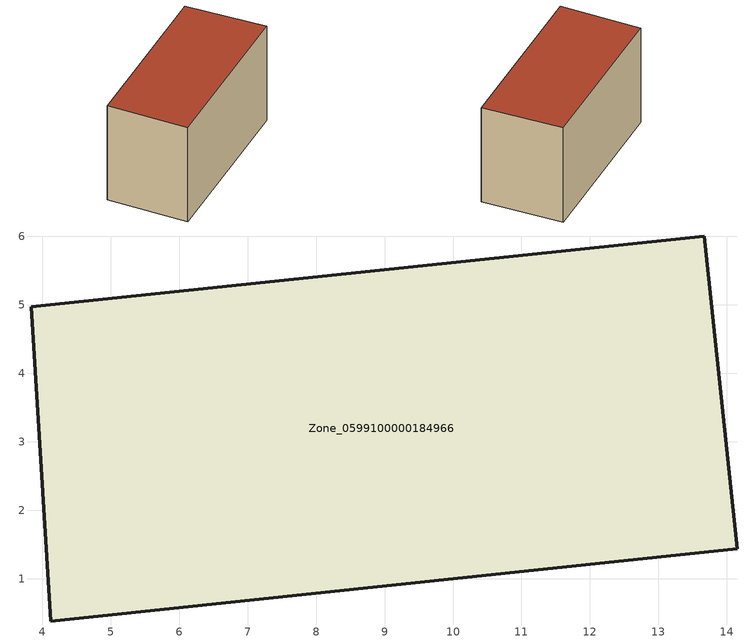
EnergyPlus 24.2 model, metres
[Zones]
Zone_0599100000184966
 floor ground (C_G): 4.13,0.38 3.84,4.97 13.67,6 14.15,1.44 z2.98
 wall outside (C_F): 13.67,6 3.84,4.97 4.13,0.38 14.15,1.44 13.67,6 z2.98:8.8
 roof outside (C_R): 3.84,4.97 4.13,0.38 14.15,1.44 13.67,6 z8.8
[BUILDING]
Pand.0599100000184966: North Axis=0; Terrain=City; Loads Convergence Tolerance Value=0.04; Temperature Convergence Tolerance Value=0.4; Solar Distribution=FullExterior; Maximum Number of Warmup Days=25; Minimum Number of Warmup Days=1
[Site:Location]
Rotterdam.The.Hague.AP_ZH_NLD Design_Conditions: Latitude=51.96; Longitude=4.45; Time Zone=1; Elevation=-4.5
[SITE:GROUNDTEMPERATURE:BUILDINGSURFACE]
18, 18, 18, 18, 18, 18, 18, 18, 18, 18, 18, 18
[MATERIAL] Thermal Absorptance=0.9; Solar Absorptance=0.7; Visible Absorptance=0.7
Name | Roughness | Thickness | Conductivity | Density | Specific Heat
G.TI.1946-1964 | MediumSmooth | 0.15 | 1 | 540 | 1210
F.TI.1946-1964 | Rough | 0.3 | 0.857143 | 1920 | 840
R.TI.1946-1964 | MediumRough | 0.2 | 0.277778 | 1500 | 1000
[CONSTRUCTION]
C_G: G.TI.1946-1964
C_F: F.TI.1946-1964
C_R: R.TI.1946-1964
[ZONE]
Zone_0599100000184966: Type=1; Multiplier=1; Ceiling Height=Autocalculate; Volume=Autocalculate; Floor Area=autocalculate; Part of Total Floor Area=Yes
[ZONEINFILTRATION:DESIGNFLOWRATE]
Infil_Zone_0599100000184966: Zone or ZoneList or Space or SpaceList=Zone_0599100000184966; Schedule=AlwaysOn; Design Flow Rate Calculation Method=Flow/Area; Flow Rate per Floor Area=0.003; Constant Term Coefficient=1; Temperature Term Coefficient=0; Velocity Term Coefficient=0; Velocity Squared Term Coefficient=0
[HVACTEMPLATE:ZONE:IDEALLOADSAIRSYSTEM]
Zone_0599100000184966: Maximum Heating Supply Air Temperature=50; Minimum Cooling Supply Air Temperature=13; Maximum Heating Supply Air Humidity Ratio=0.0156; Minimum Cooling Supply Air Humidity Ratio=0.0077; Heating Limit=NoLimit; Cooling Limit=NoLimit; Dehumidification Control Type=ConstantSensibleHeatRatio; Cooling Sensible Heat Ratio=0.7; Dehumidification Setpoint=60; Humidification Control Type=None; Humidification Setpoint=30; Outdoor Air Method=None; Outdoor Air Flow Rate per Person=0.00944; Outdoor Air Flow Rate per Zone Floor Area=0; Outdoor Air Flow Rate per Zone=0; Demand Controlled Ventilation Type=None; Outdoor Air Economizer Type=NoEconomizer; Heat Recovery Type=None; Sensible Heat Recovery Effectiveness=0.7; Latent Heat Recovery Effectiveness=0.65
[ZONECONTROL:THERMOSTAT]
ThermostatControl_Zone_0599100000184966: Zone or ZoneList=Zone_0599100000184966; Control Type Schedule=DualSetpointControlType; Control 1=Thermostat_Zone_0599100000184966; Temperature Difference Between Cutout And Setpoint=0
[THERMOSTATSETPOINT:DUALSETPOINT]
Thermostat_Zone_0599100000184966: Heating Setpoint Temperature Schedule=HeatingSetpoint_Zone_0599100000184966; Cooling Setpoint Temperature Schedule=CoolingSetpoint_Zone_0599100000184966
[SCHEDULE:COMPACT]
HeatingSetpoint_Zone_0599100000184966: Through: 12/31, For: AllDays, Until: 24:00, 21
CoolingSetpoint_Zone_0599100000184966: Through: 12/31, For: AllDays, Until: 24:00, 24
DualSetpointControlType: Through: 12/31, For: AllDays, Until: 24:00, 4
AlwaysOn: Through: 12/31, For: AllDays, Until: 24:00, 1
